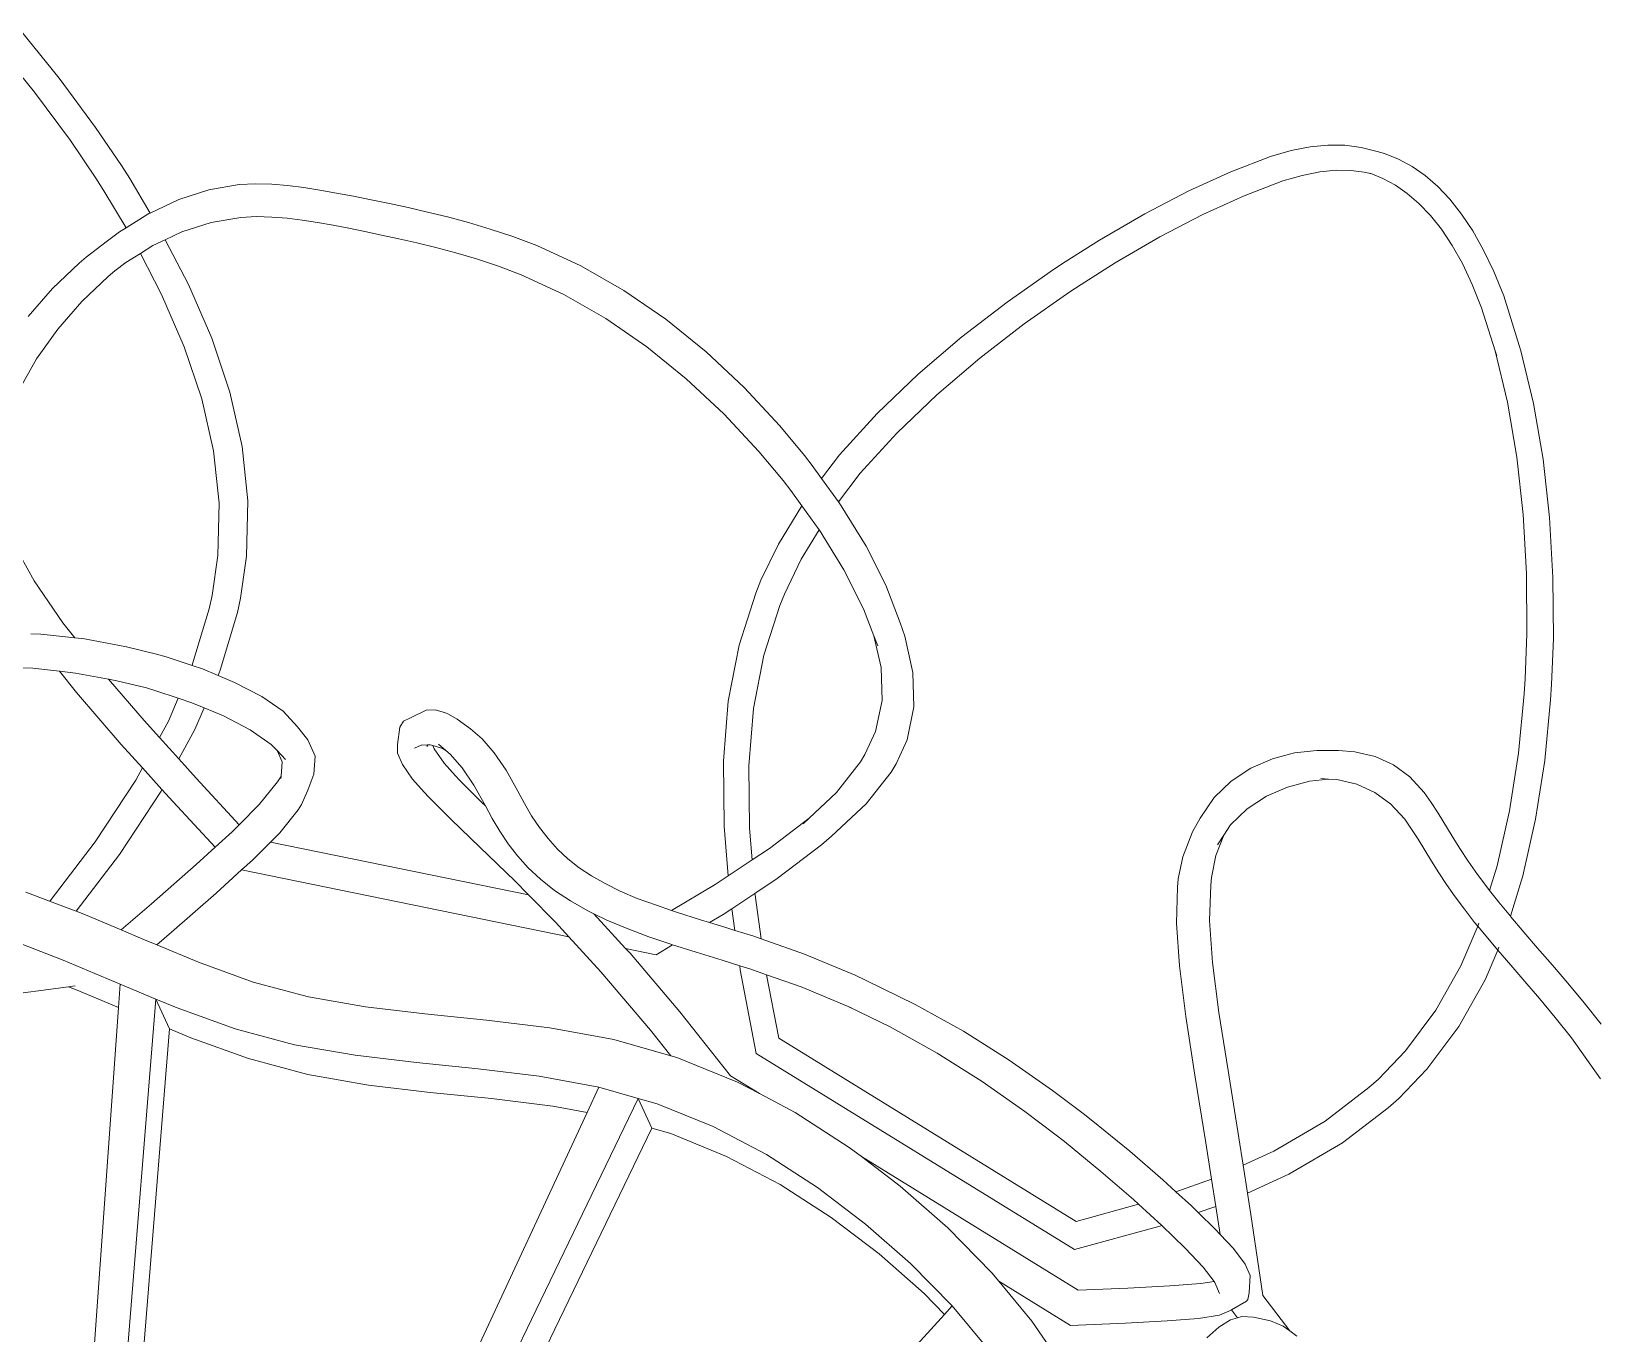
# Model space of a CAD drawing. Header units: millimetres. Extents: x 930469 to 1523124, y -120375 to 411163.
# Drawn here: x 1425104 to 1425674, y -39312 to -38837 of the extents above; entities that cross this region are included whole.
import ezdxf

# ---------------------------------------------------------------- set-up
doc = ezdxf.new("R2010")
doc.units = ezdxf.units.MM
doc.linetypes.add('HIDDEN', pattern=[0.75, 0.5, -0.25])
doc.layers.add('A-NET KHUAT', color=8, linetype='HIDDEN', lineweight=0)
doc.layers.add('xr', color=8, linetype='Continuous', lineweight=0)

# ---------------------------------------------------------------- blocks, each defined once
blk = doc.blocks.new('zzz')
at = {"layer": 'xr', "ltscale": 3}
for p, q in [((1238833.3, 20833.6), (1238862.7, 20615.2)), ((1239094.8, 20641.2), (1239095.8, 20673)), ((1239548.3, 20667.1), (1239514.7, 20639.8)), ((1238882, 20618.9), (1238898, 20660.3)), ((1239158.4, 20640.2), (1239186.3, 20655.4)), ((1238925.1, 20628.9), (1238931.7, 20646.1)), ((1239119.9, 20642.5), (1239119.7, 20635.2)), ((1239297.8, 20651.1), (1239320.4, 20638.4)), ((1239351.1, 20644.6), (1239371.6, 20626.7)), ((1239559, 20649.6), (1239524.9, 20621.9)), ((1238069.3, 20634), (1238847.5, 20578.8)), ((1239092.6, 20621.7), (1239094.8, 20641.2)), ((1239119.7, 20635.2), (1239117, 20610.4)), ((1239127.9, 20619.2), (1239158.4, 20640.2)), ((1239320.4, 20638.4), (1239341.9, 20623)), ((1239514.7, 20639.8), (1239479.3, 20613.6)), ((1237995.7, 20621), (1238853.7, 20551.4)), ((1238864.6, 20577.6), (1238882, 20618.9)), ((1238917.7, 20609.6), (1238925.1, 20628.9)), ((1238925.2, 20628.5), (1238925.1, 20628.9)), ((1238968.3, 20595.7), (1238925.2, 20628.5)), ((1239077, 20609.3), (1239092.6, 20621.7)), ((1239091.3, 20610), (1239092.6, 20621.7)), ((1239117, 20610.4), (1239127.9, 20619.2)), ((1239341.9, 20623), (1239362, 20605.4)), ((1239371.6, 20626.7), (1239390.1, 20607.3)), ((1239524.9, 20621.9), (1239489, 20595.4)), ((1238847.5, 20578.8), (1238860.2, 20608.9)), ((1238860.2, 20608.9), (1238862.7, 20615.2)), ((1238863.3, 20610.3), (1238862.7, 20615.2)), ((1238915.1, 20602.8), (1238917.7, 20609.6)), ((1238959.1, 20578.1), (1238917.7, 20609.6)), ((1239039.3, 20576.7), (1239077, 20609.3)), ((1239086.9, 20586), (1239091.3, 20610)), ((1239117, 20610.4), (1239116.2, 20603.4)), ((1239479.3, 20613.6), (1239451.9, 20595.1)), ((1238067.7, 20603.5), (1238831.9, 20541.5)), ((1238904.1, 20576.8), (1238915.1, 20602.8)), ((1239116.2, 20603.4), (1239110.5, 20572.9)), ((1239362, 20605.4), (1239380.3, 20586.2)), ((1239390.1, 20607.3), (1239394.4, 20602.2)), ((1239394.4, 20602.2), (1239406.3, 20586.7)), ((1237983, 20585.6), (1238781.3, 20200.2)), ((1239013.1, 20566.1), (1238968.3, 20595.7)), ((1239056.6, 20559.9), (1239086.9, 20586)), ((1239085.7, 20580), (1239086.9, 20586)), ((1239380.3, 20586.2), (1239384.5, 20581.3)), ((1239406.3, 20586.7), (1239412.8, 20577.9)), ((1239442.7, 20589.3), (1239415.7, 20573.2)), ((1239451.9, 20595.1), (1239442.7, 20589.3)), ((1239489, 20595.4), (1239461.1, 20576.6)), ((1238847.5, 20578.8), (1238864.6, 20577.6)), ((1238853.7, 20551.4), (1238864.6, 20577.6)), ((1238897.4, 20561.1), (1238904.1, 20576.8)), ((1238923.2, 20554.7), (1238904.1, 20576.8)), ((1239005.3, 20547.6), (1238959.1, 20578.1)), ((1239022.1, 20561.2), (1239039.3, 20576.7)), ((1239080.4, 20558.4), (1239085.7, 20580)), ((1239384.5, 20581.3), (1239390.6, 20573.3)), ((1239390.6, 20573.3), (1239389.7, 20574.8)), ((1239397.1, 20562.8), (1239390.6, 20573.3)), ((1239412.8, 20577.9), (1239415.7, 20573.2)), ((1239415.7, 20573.2), (1239426.1, 20556.5)), ((1239461.1, 20576.6), (1239451.6, 20570.5)), ((1238061.5, 20567.1), (1238771.1, 20237.2)), ((1239022.1, 20561.2), (1239013.1, 20566.1)), ((1239110.5, 20572.9), (1239105.1, 20551.1)), ((1239397.1, 20562.8), (1239367.1, 20547.3)), ((1239402.8, 20553.8), (1239397.1, 20562.8)), ((1239451.6, 20570.5), (1239426.5, 20555.6)), ((1238831.9, 20541.5), (1238853.7, 20551.4)), ((1238847.3, 20536), (1238853.7, 20551.4)), ((1238880.5, 20520.4), (1238893.1, 20550.7)), ((1238893.1, 20550.7), (1238897.4, 20561.1)), ((1238902.4, 20540.1), (1238893.1, 20550.7)), ((1238951.8, 20522.2), (1238923.2, 20554.7)), ((1239006.4, 20547.1), (1239022.1, 20561.2)), ((1239044.4, 20548.9), (1239056.6, 20559.9)), ((1239073, 20535.3), (1239078.4, 20551.6)), ((1239078.4, 20551.6), (1239080.4, 20558.4)), ((1239105.1, 20551.1), (1239103.1, 20544)), ((1239407.1, 20544.6), (1239402.8, 20553.8)), ((1239426.1, 20556.5), (1239426.5, 20555.6)), ((1239426.5, 20555.6), (1239436.4, 20534.7)), ((1238825.5, 20526.1), (1238831.9, 20541.5)), ((1238930.9, 20507.5), (1238902.4, 20540.1)), ((1238964.3, 20508.4), (1238997.4, 20539)), ((1238997.4, 20539), (1239006.4, 20547.1)), ((1239006.4, 20547.1), (1239005.3, 20547.6)), ((1239028.7, 20534.8), (1239044.4, 20548.9)), ((1239056.3, 20542.4), (1239044.4, 20548.9)), ((1239073, 20535.3), (1239056.3, 20542.4)), ((1239103.1, 20544), (1239096.8, 20525.1)), ((1239367.1, 20547.3), (1239329.1, 20530.8)), ((1239407.1, 20544.6), (1239374.5, 20527.7)), ((1239412.8, 20532.5), (1239407.1, 20544.6)), ((1238049.8, 20532.9), (1238759.6, 20190.2)), ((1238832, 20493.8), (1238847.3, 20536)), ((1239014.7, 20522.2), (1239028.7, 20534.8)), ((1239050.1, 20523.1), (1239028.7, 20534.8)), ((1239069.7, 20525.4), (1239073, 20535.3)), ((1239329.1, 20530.8), (1239291.1, 20518)), ((1239374.5, 20527.7), (1239335.4, 20510.8)), ((1239419.7, 20511.1), (1239412.8, 20532.5)), ((1239436.4, 20534.7), (1239443.5, 20512.8)), ((1238810.3, 20483.9), (1238825.5, 20526.1)), ((1238866.1, 20480.5), (1238880.5, 20520.4)), ((1238964.3, 20508.4), (1238951.8, 20522.2)), ((1238980.7, 20490.8), (1239014.7, 20522.2)), ((1239065.9, 20516.3), (1239050.1, 20523.1)), ((1239060.1, 20502.3), (1239065.9, 20516.3)), ((1239065.9, 20516.3), (1239069.7, 20525.4)), ((1239094.3, 20517.6), (1239089.6, 20506.2)), ((1239096.8, 20525.1), (1239094.3, 20517.6)), ((1239097.9, 20524.7), (1239096.8, 20525.1)), ((1239138.2, 20512.7), (1239097.9, 20524.7)), ((1239291.1, 20518), (1239253.2, 20509.4)), ((1238037, 20512.7), (1238623.9, 19976.9)), ((1238947.8, 20489), (1238930.9, 20507.5)), ((1238975.6, 20495.9), (1238964.3, 20508.4)), ((1239089.6, 20506.2), (1239084.5, 20494.2)), ((1239093.4, 20504.6), (1239089.6, 20506.2)), ((1239147.7, 20510.6), (1239138.2, 20512.7)), ((1239176.9, 20506.4), (1239147.7, 20510.6)), ((1239215.2, 20505.4), (1239176.9, 20506.4)), ((1239253.2, 20509.4), (1239215.2, 20505.4)), ((1239335.4, 20510.8), (1239296.1, 20497.6)), ((1239423.4, 20489.7), (1239419.7, 20511.1)), ((1239443.5, 20512.8), (1239447.3, 20490.8)), ((1238820.4, 20450.6), (1238832, 20493.8)), ((1238980.7, 20490.8), (1238975.6, 20495.9)), ((1239049.9, 20482.7), (1239060.1, 20502.3)), ((1239084.5, 20494.2), (1239074.2, 20474.3)), ((1239135.3, 20492.1), (1239093.4, 20504.6)), ((1239296.1, 20497.6), (1239256.5, 20488.6)), ((1238798.6, 20440.7), (1238810.3, 20483.9)), ((1238947.8, 20489), (1238899, 20250.7)), ((1238954.9, 20481.2), (1238947.8, 20489)), ((1238995.4, 20476.2), (1238980.7, 20490.8)), ((1239039.3, 20467.5), (1239049.9, 20482.7)), ((1239145.9, 20489.8), (1239135.3, 20492.1)), ((1239176.5, 20485.4), (1239145.9, 20489.8)), ((1239216.8, 20484.4), (1239176.5, 20485.4)), ((1239256.5, 20488.6), (1239216.8, 20484.4)), ((1239423.9, 20478.3), (1239423.4, 20489.7)), ((1239447.3, 20490.8), (1239447.8, 20478.8)), ((1238855.3, 20440.4), (1238866.1, 20480.5)), ((1238968.1, 20468), (1238954.9, 20481.2)), ((1239012, 20462.8), (1238995.4, 20476.2)), ((1239074.2, 20474.3), (1239063.4, 20458.8)), ((1239423.6, 20467), (1239423.9, 20478.3)), ((1239447.8, 20478.8), (1239447.5, 20467.1)), ((1238968.1, 20468), (1238929.6, 20280)), ((1238974.8, 20461.3), (1238968.1, 20468)), ((1238991.5, 20447.8), (1238974.8, 20461.3)), ((1239015.6, 20460.5), (1239012, 20462.8)), ((1239016.2, 20460.3), (1239014.4, 20460.4)), ((1239016.2, 20460.3), (1239015.6, 20460.5)), ((1239026.7, 20459.6), (1239016.2, 20460.3)), ((1239034.8, 20463.2), (1239026.7, 20459.6)), ((1239028.3, 20457.1), (1239034.8, 20463.2)), ((1239034.8, 20463.2), (1239039.3, 20467.5)), ((1239422.7, 20455.9), (1239423.6, 20467)), ((1239447.5, 20467.1), (1239446.6, 20455.5)), ((1238812.7, 20406.4), (1238820.4, 20450.6)), ((1238995.4, 20445.4), (1238991.5, 20447.8)), ((1239042.5, 20440.7), (1239052.2, 20448.2)), ((1239063.4, 20458.8), (1239052.2, 20448.2)), ((1239421.3, 20444.8), (1239422.7, 20455.9)), ((1239446.6, 20455.5), (1239445.1, 20443.8)), ((1238790.9, 20396.5), (1238798.6, 20440.7)), ((1238848.1, 20398.9), (1238855.3, 20440.4)), ((1239005.9, 20440.7), (1238995.4, 20445.4)), ((1239005.9, 20440.7), (1239017.6, 20436.3)), ((1239030.6, 20435.5), (1239017.6, 20436.3)), ((1239042.5, 20440.7), (1239030.6, 20435.5)), ((1239419.6, 20433.7), (1239421.3, 20444.8)), ((1239445.1, 20443.8), (1239443.3, 20432)), ((1239417.6, 20422.4), (1239419.6, 20433.7)), ((1239443.3, 20432), (1239441.1, 20419.9)), ((1239415.4, 20411), (1239417.6, 20422.4)), ((1239441.1, 20419.9), (1239438.8, 20407.5)), ((1238807.4, 20361.7), (1238812.7, 20406.4)), ((1239413.1, 20399.2), (1239415.4, 20411)), ((1239438.8, 20407.5), (1239436.2, 20394.7)), ((1238785.7, 20351.7), (1238790.9, 20396.5)), ((1238843, 20355.5), (1238848.1, 20398.9)), ((1239410.5, 20387.1), (1239413.1, 20399.2)), ((1239436.2, 20394.7), (1239433.4, 20381.4)), ((1239407.8, 20374.5), (1239410.5, 20387.1)), ((1239433.4, 20381.4), (1239430.5, 20367.8)), ((1239014, 20364.5), (1239024.6, 20371.9)), ((1239024.6, 20371.9), (1239032.9, 20375.4)), ((1239032.9, 20375.4), (1239039.2, 20375.5)), ((1239039.2, 20375.5), (1239051.9, 20373.7)), ((1239051.9, 20373.7), (1239056.3, 20371)), ((1239056.3, 20371), (1239058.7, 20366.1)), ((1239404.8, 20361.3), (1239407.8, 20374.5)), ((1239430.5, 20367.8), (1239427.2, 20353.7)), ((1238802.9, 20316.8), (1238807.4, 20361.7)), ((1239004.4, 20356.1), (1239014, 20364.5)), ((1239038.8, 20358.2), (1239036.5, 20363)), ((1239038.8, 20358.1), (1239038.8, 20358.2)), ((1239039, 20353.3), (1239038.8, 20358.1)), ((1239058.7, 20366.1), (1239064.3, 20354.5)), ((1239401.4, 20347.5), (1239404.8, 20361.3)), ((1238781.1, 20306.9), (1238785.7, 20351.7)), ((1238838.4, 20310.6), (1238843, 20355.5)), ((1238984.6, 20336.4), (1239000.8, 20352.7)), ((1239000.8, 20352.7), (1239004.4, 20356.1)), ((1239025.7, 20341.5), (1239036, 20348.7)), ((1239039.4, 20345.6), (1239034.8, 20340.2)), ((1239036, 20348.7), (1239038.5, 20349.7)), ((1239036.9, 20344.2), (1239038.5, 20349.7)), ((1239037.8, 20354), (1239039, 20353.3)), ((1239038.5, 20349.7), (1239039, 20351.7)), ((1239039, 20351.7), (1239039, 20353.3)), ((1239064.5, 20348), (1239062.3, 20340.4)), ((1239064.3, 20354.5), (1239064.5, 20348)), ((1239397.6, 20333.1), (1239401.4, 20347.5)), ((1239427.2, 20353.7), (1239423.7, 20339)), ((1238964.5, 20315.4), (1238984.6, 20336.4)), ((1239016.3, 20333.2), (1239025.7, 20341.5)), ((1239032.1, 20337.1), (1239022.2, 20328.4)), ((1239034.8, 20340.2), (1239032.1, 20337.1)), ((1239034.8, 20340.2), (1239036, 20342.2)), ((1239036, 20342.2), (1239036.9, 20344.2)), ((1239061.4, 20338.3), (1239057.7, 20332)), ((1239062.3, 20340.4), (1239061.4, 20338.3)), ((1239423.7, 20339), (1239419.6, 20323.8)), ((1238997, 20314), (1239012.9, 20330)), ((1239022.2, 20328.4), (1239009.5, 20319.8)), ((1239012.9, 20330), (1239016.3, 20333.2)), ((1239050.6, 20322.4), (1239043.3, 20313.8)), ((1239057.7, 20332), (1239050.6, 20322.4)), ((1239393.1, 20317.9), (1239397.6, 20333.1)), ((1239419.6, 20323.8), (1239414.9, 20307.9)), ((1238797.5, 20272.3), (1238802.9, 20316.8)), ((1238939.8, 20290), (1238964.5, 20315.4)), ((1238994.4, 20311.3), (1238985.2, 20306.4)), ((1239009.5, 20319.8), (1238994.4, 20311.3)), ((1238994.4, 20311.3), (1238997, 20314)), ((1239043.3, 20313.8), (1239033.2, 20305.1)), ((1239387.8, 20302), (1239393.1, 20317.9)), ((1238775.7, 20262.4), (1238781.1, 20306.9)), ((1238832.8, 20264.6), (1238838.4, 20310.6)), ((1238976, 20301), (1238966.9, 20294.9)), ((1238985.2, 20306.4), (1238976, 20301)), ((1239033.2, 20305.1), (1239020.5, 20296.4)), ((1239381.6, 20285.3), (1239387.8, 20302)), ((1239414.9, 20307.9), (1239409.5, 20291.4)), ((1238929.6, 20280), (1238939.8, 20290)), ((1238958, 20288), (1238949.4, 20280.2)), ((1238966.9, 20294.9), (1238958, 20288)), ((1239005.3, 20287.9), (1238996.2, 20283)), ((1239020.5, 20296.4), (1239005.3, 20287.9)), ((1239409.5, 20291.4), (1239402.9, 20273.9)), ((1238909.7, 20260.5), (1238929.6, 20280)), ((1238949.4, 20280.2), (1238941, 20271.2)), ((1238987.3, 20277.8), (1238978.8, 20272.1)), ((1238996.2, 20283), (1238987.3, 20277.8)), ((1239367.1, 20254.2), (1239381.6, 20285.3)), ((1238789.5, 20228.7), (1238797.5, 20272.3)), ((1238941, 20271.2), (1238932.9, 20261)), ((1238970.6, 20265.8), (1238963, 20258.9)), ((1238978.8, 20272.1), (1238970.6, 20265.8)), ((1239402.9, 20273.9), (1239388, 20241.9)), ((1238771.1, 20237.2), (1238775.7, 20262.4)), ((1238824.3, 20218), (1238832.8, 20264.6)), ((1238899, 20250.7), (1238909.7, 20260.5)), ((1238932.9, 20261), (1238925.2, 20249.5)), ((1238963, 20258.9), (1238955.9, 20251.3)), ((1239349.6, 20223.6), (1239367.1, 20254.2)), ((1238873.6, 20227.4), (1238899, 20250.7)), ((1238925.2, 20249.5), (1238917.9, 20236.8)), ((1238949.4, 20243.1), (1238943.4, 20234.2)), ((1238955.9, 20251.3), (1238949.4, 20243.1)), ((1238771.1, 20237.2), (1238789.5, 20228.7)), ((1238890.5, 20209.3), (1238915.9, 20232.5)), ((1238915.9, 20232.5), (1238911.2, 20223)), ((1238917.9, 20236.8), (1238915.9, 20232.5)), ((1238943.4, 20234.2), (1238937.8, 20224.3)), ((1239388, 20241.9), (1239370, 20210.5)), ((1238781.3, 20200.2), (1238789.5, 20228.7)), ((1238831, 20191.1), (1238873.6, 20227.4)), ((1238911.2, 20223), (1238905, 20208.2)), ((1238937.8, 20224.3), (1238932.4, 20213.2)), ((1239329.1, 20193.8), (1239349.6, 20223.6)), ((1238812.4, 20176.4), (1238824.3, 20218)), ((1238886, 20187.1), (1238890.5, 20209.3)), ((1238887.1, 20206.1), (1238890.5, 20209.3)), ((1238905, 20208.2), (1238899.1, 20192.5)), ((1238932.4, 20213.2), (1238927.1, 20200.8)), ((1239370, 20210.5), (1239349.1, 20180)), ((1238759.6, 20190.2), (1238781.3, 20200.2)), ((1238777.4, 20186.3), (1238781.3, 20200.2)), ((1238844.5, 20169.9), (1238887.1, 20206.1)), ((1238927.1, 20200.8), (1238922, 20186.9)), ((1238755.6, 20176.4), (1238759.6, 20190.2)), ((1238760.8, 20145.6), (1238777.4, 20186.3)), ((1238812.4, 20176.4), (1238831, 20191.1)), ((1238893.2, 20175.1), (1238886, 20187.1)), ((1238899.1, 20192.5), (1238893.4, 20175.7)), ((1238922, 20186.9), (1238918.2, 20175.9)), ((1239305.8, 20165.1), (1239329.1, 20193.8)), ((1238739, 20135.7), (1238755.6, 20176.4)), ((1238811.1, 20172), (1238812.4, 20176.4)), ((1238893.2, 20175.1), (1238887.8, 20157.9)), ((1238893.4, 20175.7), (1238893.2, 20175.1)), ((1238918.2, 20175.9), (1238916.8, 20171.6)), ((1238937.3, 20144), (1238918.2, 20175.9)), ((1239349.1, 20180), (1239325.3, 20150.7)), ((1238793.1, 20127.8), (1238811.1, 20172)), ((1238797.7, 20132.9), (1238844.5, 20169.9)), ((1238916.8, 20171.6), (1238911.4, 20154.7)), ((1239280.2, 20137.8), (1239305.8, 20165.1)), ((1238887.8, 20157.9), (1238882, 20139)), ((1238911.4, 20154.7), (1238909.4, 20148.1)), ((1238740.3, 20106.6), (1238760.8, 20145.6)), ((1238909.4, 20148.1), (1238905.8, 20136.4)), ((1238915.3, 20138.2), (1238909.4, 20148.1)), ((1238943.6, 20134.6), (1238937.3, 20144)), ((1239325.3, 20150.7), (1239299.3, 20122.9)), ((1238718.5, 20096.7), (1238739, 20135.7)), ((1238784.8, 20111.9), (1238797.7, 20132.9)), ((1238882, 20139), (1238878, 20126.2)), ((1238903.7, 20129.8), (1238899.7, 20116.6)), ((1238905.8, 20136.4), (1238903.7, 20129.8)), ((1238903.7, 20129.8), (1238919.4, 20132)), ((1238919.4, 20132), (1238915.3, 20138.2)), ((1238930.7, 20115.1), (1238919.4, 20132)), ((1238943.6, 20134.6), (1238979.8, 20137.6)), ((1238955.2, 20117.1), (1238943.6, 20134.6)), ((1238979.8, 20137.6), (1239027, 20138)), ((1239027, 20138), (1239070.9, 20134.5)), ((1239070.9, 20134.5), (1239111.7, 20126.6)), ((1239252.8, 20112.3), (1239280.2, 20137.8)), ((1238784.8, 20111.9), (1238793.1, 20127.8)), ((1238814.1, 20114.2), (1238875.1, 20125.8)), ((1238875.7, 20118.9), (1238871.4, 20106.6)), ((1238875.1, 20125.8), (1238878, 20126.2)), ((1238878, 20126.2), (1238875.7, 20118.9)), ((1238899.7, 20116.6), (1238897.5, 20110.5)), ((1238955.2, 20117.1), (1238978.3, 20119)), ((1238963.5, 20104.6), (1238955.2, 20117.1)), ((1238978.3, 20119), (1239023.6, 20119.5)), ((1239023.6, 20119.5), (1239065.4, 20116.1)), ((1239111.7, 20126.6), (1239149.5, 20114.5)), ((1239299.3, 20122.9), (1239271.5, 20097)), ((1238814.1, 20114.2), (1238671.1, 19882.4)), ((1238716.4, 20069.5), (1238740.3, 20106.6)), ((1238771.1, 20085.9), (1238784.8, 20111.9)), ((1238825.2, 20097.8), (1238871.4, 20106.6)), ((1238871.4, 20106.6), (1238862.6, 20081.5)), ((1238897.5, 20110.5), (1238886.4, 20079.1)), ((1238897.5, 20110.5), (1238929.5, 20115)), ((1238929.5, 20115), (1238930.7, 20115.1)), ((1238941.5, 20098.8), (1238930.7, 20115.1)), ((1239065.4, 20116.1), (1239104.2, 20108.6)), ((1239104.2, 20108.6), (1239140.5, 20097)), ((1239149.5, 20114.5), (1239158.9, 20110.7)), ((1239158.9, 20110.7), (1239185.3, 20098)), ((1239231.5, 20094.5), (1239252.8, 20112.3)), ((1238825.2, 20097.8), (1238691.6, 19881.2)), ((1238694.6, 20059.6), (1238718.5, 20096.7)), ((1238966, 20066.7), (1238941.5, 20098.8)), ((1238985.6, 20075.6), (1238963.5, 20104.6)), ((1239140.5, 20097), (1239148.8, 20093.6)), ((1239185.3, 20098), (1239213.2, 20080.9)), ((1239224.4, 20089), (1239231.5, 20094.5)), ((1239271.5, 20097), (1239249.8, 20079)), ((1238745.6, 20046.4), (1238771.1, 20085.9)), ((1239148.8, 20093.6), (1239174.2, 20081.4)), ((1239213.2, 20080.9), (1239224.4, 20089)), ((1238862.6, 20081.5), (1238848.2, 20047.1)), ((1238886.4, 20079.1), (1238871, 20042.1)), ((1238985.6, 20075.6), (1238981.5, 20079.9)), ((1239004.3, 20055.6), (1238985.6, 20075.6)), ((1239174.2, 20081.4), (1239195.6, 20068.3)), ((1239195.6, 20068.3), (1239213.2, 20080.9)), ((1239242.5, 20073.3), (1239233.1, 20066.6)), ((1239249.8, 20079), (1239242.5, 20073.3)), ((1238668, 20024.6), (1238694.6, 20059.6)), ((1238689.7, 20034.5), (1238716.4, 20069.5)), ((1238966, 20066.7), (1238972.3, 20059.3)), ((1239166.4, 20050.3), (1239195.3, 20068.1)), ((1239195.3, 20068.1), (1239195.6, 20068.3)), ((1239233.1, 20066.6), (1239216, 20054.3)), ((1239233.1, 20066.6), (1239250.4, 20053.4)), ((1238996, 20034), (1238972.3, 20059.3)), ((1239026.5, 20038.2), (1239004.3, 20055.6)), ((1239138.2, 20036), (1239166.4, 20050.3)), ((1239213.1, 20052.2), (1239183.8, 20034.2)), ((1239216, 20054.3), (1239213.1, 20052.2)), ((1239216, 20054.3), (1239236.9, 20038.4)), ((1239250.4, 20053.4), (1239280.5, 20026)), ((1238738.9, 20037.5), (1238641.5, 19879.6)), ((1238717.4, 20009.3), (1238738.9, 20037.5)), ((1238738.9, 20037.5), (1238745.6, 20046.4)), ((1238833.4, 20016.7), (1238848.2, 20047.1)), ((1238848.2, 20047.1), (1238847.2, 20044.8)), ((1238867.5, 20034.6), (1238871, 20042.1)), ((1239031.9, 20035), (1239026.5, 20038.2)), ((1239236.9, 20038.4), (1239266.2, 20011.8)), ((1238660.9, 20001.7), (1238689.7, 20034.5)), ((1238867.5, 20034.6), (1238849.8, 19998.3)), ((1239019.1, 20015.9), (1238996, 20034)), ((1239048.6, 20027.4), (1239031.9, 20035)), ((1239071.4, 20022.5), (1239048.6, 20027.4)), ((1239118.3, 20028.4), (1239095.4, 20023.2)), ((1239111.2, 20025.7), (1239118.3, 20028.4)), ((1239118.3, 20028.4), (1239138.2, 20036)), ((1239183.8, 20034.2), (1239155.3, 20019.7)), ((1239280.5, 20026), (1239309.1, 19996.1)), ((1238639.1, 19991.8), (1238668, 20024.6)), ((1238814.2, 19982.4), (1238833.4, 20016.7)), ((1239025.1, 20012.3), (1239019.1, 20015.9)), ((1239095.4, 20023.2), (1239071.4, 20022.5)), ((1239155.3, 20019.7), (1239127.8, 20009.2)), ((1238686.9, 19974.7), (1238717.4, 20009.3)), ((1239042.6, 20004.3), (1239025.1, 20012.3)), ((1239066.6, 19999.3), (1239042.6, 20004.3)), ((1239118.2, 20005.9), (1239091.8, 20000)), ((1239118.2, 20005.9), (1239127.8, 20009.2)), ((1239266.2, 20011.8), (1239294.1, 19982.6)), ((1238623.9, 19976.9), (1238639.1, 19991.8)), ((1238630, 19971.4), (1238660.9, 20001.7)), ((1238849.8, 19998.3), (1238830.2, 19963.2)), ((1239091.8, 20000), (1239066.6, 19999.3)), ((1239309.1, 19996.1), (1239336.2, 19964.3)), ((1238793.5, 19949.6), (1238814.2, 19982.4)), ((1239294.1, 19982.6), (1239320.7, 19951.4)), ((1238597, 19944.1), (1238630, 19971.4)), ((1238623.9, 19976.9), (1238630, 19971.4)), ((1238654.1, 19942.5), (1238686.9, 19974.7)), ((1238830.2, 19963.2), (1238809.1, 19929.8)), ((1239336.2, 19964.3), (1239361.7, 19931.3)), ((1238771.8, 19918.5), (1238793.5, 19949.6)), ((1239320.7, 19951.4), (1239345.8, 19918.9)), ((1238648.1, 19937.5), (1238615.8, 19885.2)), ((1238618.9, 19913.3), (1238648.1, 19937.5)), ((1238648.1, 19937.5), (1238654.1, 19942.5)), ((1238809.1, 19929.8), (1238787.1, 19898.3)), ((1239361.7, 19931.3), (1239385.3, 19897.7)), ((1238581.3, 19887.5), (1238618.9, 19913.3)), ((1238755.3, 19896.6), (1238771.8, 19918.5)), ((1239345.8, 19918.9), (1239369.1, 19885.7)), ((1238728.1, 19863.1), (1238749.8, 19889.6)), ((1238749.8, 19889.6), (1238755.3, 19896.6)), ((1238787.1, 19898.3), (1238770.4, 19876.1)), ((1239385.3, 19897.7), (1239390.9, 19889.2)), ((1239390.9, 19889.2), (1239406.8, 19864)), ((1238617.6, 19845.2), (1238615.8, 19885.2)), ((1238643.1, 19843.4), (1238641.5, 19879.6)), ((1238687.7, 19821.8), (1238671.1, 19882.4)), ((1238704.1, 19835.6), (1238691.6, 19881.2)), ((1239369.1, 19885.7), (1239374.5, 19877.5)), ((1239374.5, 19877.5), (1239390.2, 19852.7)), ((1238764.8, 19868.9), (1238742.8, 19842.1)), ((1238770.4, 19876.1), (1238764.8, 19868.9)), ((1238707.5, 19839.4), (1238728.1, 19863.1)), ((1239406.8, 19864), (1239426, 19831)), ((1238619.1, 19814.8), (1238617.6, 19845.2)), ((1238644.6, 19813), (1238643.1, 19843.4)), ((1239390.2, 19852.7), (1239409.1, 19820.2)), ((1238688.7, 19818.8), (1238704.1, 19835.6)), ((1238704.1, 19835.6), (1238707.5, 19839.4)), ((1238742.8, 19842.1), (1238722, 19818.1)), ((1238688.7, 19818.8), (1238687.7, 19821.8)), ((1239409.1, 19820.2), (1239425.5, 19788.8)), ((1239426, 19831), (1239442.7, 19799.1)), ((1238620.8, 19792.1), (1238619.1, 19814.8)), ((1238646.3, 19790.4), (1238644.6, 19813)), ((1238672.1, 19801.8), (1238688.7, 19818.8)), ((1238688.7, 19818.8), (1238688.7, 19818.8)), ((1238713.2, 19808.5), (1238702.9, 19797.2)), ((1238722, 19818.1), (1238713.2, 19808.5)), ((1238722.4, 19782.5), (1238713.2, 19808.5)), ((1238658.2, 19788.7), (1238672.1, 19801.8)), ((1238702.9, 19797.2), (1238698.1, 19792.3)), ((1238798.2, 19794.6), (1238841, 19801.2)), ((1238841, 19801.2), (1238877.8, 19805.9)), ((1238877.8, 19805.9), (1238909, 19808.1)), ((1238909, 19808.1), (1238935.3, 19807.4)), ((1238935.3, 19807.4), (1238941.3, 19806.7)), ((1238941.3, 19806.7), (1238957.4, 19803.5)), ((1238957.4, 19803.5), (1238975.6, 19796.4)), ((1239442.7, 19799.1), (1239456.5, 19768.5)), ((1238614.6, 19777.1), (1238606.9, 19785.9)), ((1238623.2, 19776.7), (1238620.8, 19792.1)), ((1238647.8, 19780.7), (1238646.3, 19790.4)), ((1238647.8, 19780.7), (1238658.2, 19788.7)), ((1238698.1, 19792.3), (1238686, 19779.9)), ((1238702.6, 19779.4), (1238698.1, 19792.3)), ((1238722.4, 19782.5), (1238748.9, 19786.6)), ((1238748.9, 19786.6), (1238798.2, 19794.6)), ((1238975.6, 19796.4), (1238985.5, 19790.7)), ((1238985.5, 19790.7), (1239000.5, 19780.7)), ((1239425.5, 19788.8), (1239439.1, 19758.8)), ((1238619.8, 19768.8), (1238614.6, 19777.1)), ((1238627, 19768.3), (1238623.2, 19776.7)), ((1238639, 19776.6), (1238647.2, 19780.2)), ((1238647.2, 19780.2), (1238647.8, 19780.7)), ((1238682.2, 19776.3), (1238671.9, 19766.6)), ((1238686, 19779.9), (1238682.2, 19776.3)), ((1238682.2, 19776.3), (1238693.1, 19777.9)), ((1238693.1, 19777.9), (1238702.6, 19779.4)), ((1238702.6, 19779.4), (1238722.4, 19782.5)), ((1238801.6, 19770.5), (1238844, 19777.1)), ((1238844, 19777.1), (1238880.3, 19781.7)), ((1238880.3, 19781.7), (1238911, 19783.9)), ((1238911, 19783.9), (1238936.8, 19783.1)), ((1238936.8, 19783.1), (1238942.4, 19782.5)), ((1238942.4, 19782.5), (1238958.2, 19779.3)), ((1238958.2, 19779.3), (1238973.2, 19773.5)), ((1238966.1, 19778.2), (1238973.2, 19773.5)), ((1239000.5, 19780.7), (1239012.6, 19768.2)), ((1238621.4, 19763.5), (1238619.8, 19768.8)), ((1238621.4, 19763.5), (1238627.2, 19768)), ((1238622.3, 19760.5), (1238621.4, 19763.5)), ((1238627, 19768.3), (1238627.2, 19768)), ((1238627.2, 19768), (1238633.5, 19757.1)), ((1238671.9, 19766.6), (1238660.6, 19757.9)), ((1238732.7, 19759.5), (1238752.5, 19762.6)), ((1238752.5, 19762.6), (1238801.6, 19770.5)), ((1238973.2, 19773.5), (1238980.7, 19768.6)), ((1238980.7, 19768.6), (1238992.4, 19756.5)), ((1239012.6, 19768.2), (1239021.9, 19753.9)), ((1239456.5, 19768.5), (1239467.7, 19739.5)), ((1238621.8, 19752), (1238619.1, 19739.5)), ((1238621.8, 19752), (1238622.3, 19760.5)), ((1238634.8, 19756), (1238633.5, 19757.1)), ((1238639.5, 19755), (1238634.8, 19756)), ((1238637.6, 19745.2), (1238696.7, 19753.9)), ((1238639.5, 19755), (1238652.2, 19754.3)), ((1238660.6, 19757.9), (1238652.2, 19754.3)), ((1238696.7, 19753.9), (1238712.3, 19756.3)), ((1238712.3, 19756.3), (1238732.7, 19759.5)), ((1238726, 19726.1), (1238712.3, 19756.3)), ((1238742.8, 19737.1), (1238732.7, 19759.5)), ((1238992.4, 19756.5), (1239001.6, 19742.4)), ((1239021.9, 19753.9), (1239028.7, 19738.2)), ((1239439.1, 19758.8), (1239449.9, 19730.5)), ((1238611.8, 19725.5), (1238637.6, 19745.2)), ((1239001.6, 19742.4), (1239008.2, 19727.1)), ((1238611.8, 19725.5), (1238615.4, 19730.4)), ((1238615.4, 19730.4), (1238619.1, 19739.5)), ((1238764.7, 19699.7), (1238742.8, 19737.1)), ((1239028.7, 19738.2), (1239033.1, 19722)), ((1239449.9, 19730.5), (1239454, 19716.5)), ((1239467.7, 19739.5), (1239472, 19724.6)), ((1238607.9, 19720.3), (1238611.8, 19725.5)), ((1238748.9, 19687.1), (1238726, 19726.1)), ((1239008.2, 19727.1), (1239012.5, 19711.1)), ((1239033.1, 19722), (1239034.8, 19705.7)), ((1239472, 19724.6), (1239474.7, 19710.7)), ((1239012.5, 19711.1), (1239014, 19697.2)), ((1239034.8, 19705.7), (1239034.9, 19701.6)), ((1239454, 19716.5), (1239456.6, 19703.6)), ((1239474.7, 19710.7), (1239476.1, 19697.7)), ((1238789.2, 19667.8), (1238764.7, 19699.7)), ((1239013.6, 19691.2), (1239014, 19697.2)), ((1239014, 19697.2), (1239014.4, 19702.8)), ((1239034.9, 19701.6), (1239034.8, 19690)), ((1239456.6, 19703.6), (1239457.7, 19691.8)), ((1239476.1, 19697.7), (1239475.9, 19685.3)), ((1238774.3, 19653.9), (1238748.9, 19687.1)), ((1239010.2, 19676.7), (1239013.6, 19691.2)), ((1239034.8, 19690), (1239033.9, 19678.2)), ((1239457.7, 19691.8), (1239457.6, 19681)), ((1239475.9, 19685.3), (1239474.4, 19673.4)), ((1239004.2, 19663.5), (1239010.2, 19676.7)), ((1239033.9, 19678.2), (1239030.5, 19663.4)), ((1239457.6, 19681), (1239456.4, 19671.2)), ((1239474.4, 19673.4), (1239471.4, 19661.8)), ((1238795.4, 19660.9), (1238789.2, 19667.8)), ((1238815.9, 19641.3), (1238795.4, 19660.9)), ((1238995.7, 19651.9), (1239004.2, 19663.5)), ((1239030.5, 19663.4), (1239024.4, 19649.9)), ((1239451.8, 19657.7), (1239455, 19665.8)), ((1239456.4, 19671.2), (1239455, 19665.8)), ((1239455, 19665.8), (1239455.5, 19667.2)), ((1239471.4, 19661.8), (1239469.9, 19656.6)), ((1238781.3, 19646.1), (1238774.3, 19653.9)), ((1238984.7, 19641.7), (1238995.7, 19651.9)), ((1239024.4, 19649.9), (1239015.6, 19638)), ((1239440.8, 19639.9), (1239446.9, 19648.6)), ((1239446.9, 19648.6), (1239451.8, 19657.7)), ((1239469.9, 19656.6), (1239465.8, 19646.3)), ((1238802.7, 19625.6), (1238781.3, 19646.1)), ((1238845.5, 19619), (1238815.9, 19641.3)), ((1238977.6, 19636.9), (1238984.7, 19641.7)), ((1239015.6, 19638), (1239004.3, 19627.6)), ((1239433.4, 19631.4), (1239440.8, 19639.9)), ((1239465.8, 19646.3), (1239460.5, 19636.4)), ((1238833.8, 19602.3), (1238802.7, 19625.6)), ((1238970.1, 19632.1), (1238954.2, 19622.3)), ((1238970.1, 19632.1), (1238977.6, 19636.9)), ((1239004.3, 19627.6), (1238996.9, 19622.5)), ((1239424.8, 19623.1), (1239433.4, 19631.4)), ((1239453.8, 19626.9), (1239445.9, 19617.7)), ((1239460.5, 19636.4), (1239453.8, 19626.9)), ((1238877.8, 19600.8), (1238845.5, 19619)), ((1238937.1, 19611.3), (1238945.8, 19617)), ((1238945.8, 19617), (1238954.2, 19622.3)), ((1238989.1, 19617.5), (1238972.3, 19607.3)), ((1238996.9, 19622.5), (1238989.1, 19617.5)), ((1239403, 19607.3), (1239414.7, 19615.1)), ((1239414.7, 19615.1), (1239424.8, 19623.1)), ((1239445.9, 19617.7), (1239436.6, 19608.9)), ((1238919.1, 19598.3), (1238928.2, 19605.1)), ((1238928.2, 19605.1), (1238937.1, 19611.3)), ((1238972.3, 19607.3), (1238963.4, 19601.6)), ((1239389.7, 19599.8), (1239403, 19607.3)), ((1239436.6, 19608.9), (1239425.8, 19600.3)), ((1238867.7, 19583.2), (1238833.8, 19602.3)), ((1238906.9, 19588.6), (1238877.8, 19600.8)), ((1238909.6, 19590.9), (1238919.1, 19598.3)), ((1238954.1, 19595.5), (1238944.5, 19588.7)), ((1238963.4, 19601.6), (1238954.1, 19595.5)), ((1239357.5, 19585.8), (1239374.5, 19592.6)), ((1239374.5, 19592.6), (1239389.7, 19599.8)), ((1239413.6, 19592.1), (1239399.6, 19584.3)), ((1239425.8, 19600.3), (1239413.6, 19592.1)), ((1238889.4, 19574), (1238867.7, 19583.2)), ((1238889.4, 19574), (1238899.8, 19582.8)), ((1238899.8, 19582.8), (1238906.9, 19588.6)), ((1238906.9, 19588.6), (1238909.6, 19590.9)), ((1238908.9, 19587.8), (1238906.9, 19588.6)), ((1238932.8, 19580), (1238924.3, 19573.3)), ((1238934.6, 19581.3), (1238932.8, 19580)), ((1238950.8, 19574.4), (1238932.8, 19580)), ((1238944.5, 19588.7), (1238934.6, 19581.3)), ((1239326.1, 19575.9), (1239357.5, 19585.8)), ((1239399.6, 19584.3), (1239383.9, 19576.8)), ((1238878.4, 19564.5), (1238889.4, 19574)), ((1238891.4, 19573.2), (1238889.4, 19574)), ((1238889.4, 19574), (1238889.4, 19574)), ((1238924.3, 19573.3), (1238914, 19564.8)), ((1238990.9, 19565.4), (1238950.8, 19574.4)), ((1239326.1, 19575.9), (1239288.6, 19567)), ((1239322.5, 19574.8), (1239326.1, 19575.9)), ((1239366.1, 19569.6), (1239330, 19558.3)), ((1239383.9, 19576.8), (1239366.1, 19569.6)), ((1238866.6, 19554.3), (1238878.4, 19564.5)), ((1238913.6, 19564.5), (1238902.4, 19555.1)), ((1238914, 19564.8), (1238913.6, 19564.5)), ((1238943.5, 19555.7), (1238914, 19564.8)), ((1239032.8, 19558.9), (1238990.9, 19565.4)), ((1239076.1, 19554.7), (1239032.8, 19558.9)), ((1239248.7, 19560.1), (1239206.9, 19555.5)), ((1239288.6, 19567), (1239248.7, 19560.1)), ((1239326.2, 19557.2), (1239287.8, 19548)), ((1239326.2, 19557.2), (1239330, 19558.3)), ((1238854, 19543.5), (1238866.6, 19554.3)), ((1238902.4, 19555.1), (1238890.8, 19545)), ((1238984.7, 19546.4), (1238943.5, 19555.7)), ((1239027.6, 19539.8), (1238984.7, 19546.4)), ((1239087, 19554), (1239076.1, 19554.7)), ((1239119.9, 19552.8), (1239087, 19554)), ((1239163.8, 19553), (1239119.9, 19552.8)), ((1239206.9, 19555.5), (1239163.8, 19553)), ((1239287.8, 19548), (1239247.1, 19541)), ((1238840.3, 19532.1), (1238854, 19543.5)), ((1238878.4, 19534.2), (1238865.2, 19522.9)), ((1238890.8, 19545), (1238878.4, 19534.2)), ((1239071.7, 19535.5), (1239027.6, 19539.8)), ((1239082.9, 19534.8), (1239071.7, 19535.5)), ((1239116.4, 19533.5), (1239082.9, 19534.8)), ((1239204.7, 19536.3), (1239160.9, 19533.8)), ((1239247.1, 19541), (1239204.7, 19536.3)), ((1238825.5, 19520.2), (1238840.3, 19532.1)), ((1238865.2, 19522.9), (1238851, 19511)), ((1239160.9, 19533.8), (1239116.4, 19533.5)), ((1238795.5, 19499.1), (1238825.5, 19520.2)), ((1238851, 19511), (1238835.4, 19498.6))]:
    blk.add_line(p, q, dxfattribs=at)

msp = doc.modelspace()

# ---------------------------------------------------------------- block references
at = {"layer": 'A-NET KHUAT', "xscale": 0.5, "yscale": 0.5, "zscale": 0.5, "rotation": 90}
msp.add_blockref('zzz', (1435424.69, -658616.87), dxfattribs=at)

doc.saveas('drawing.dxf')
